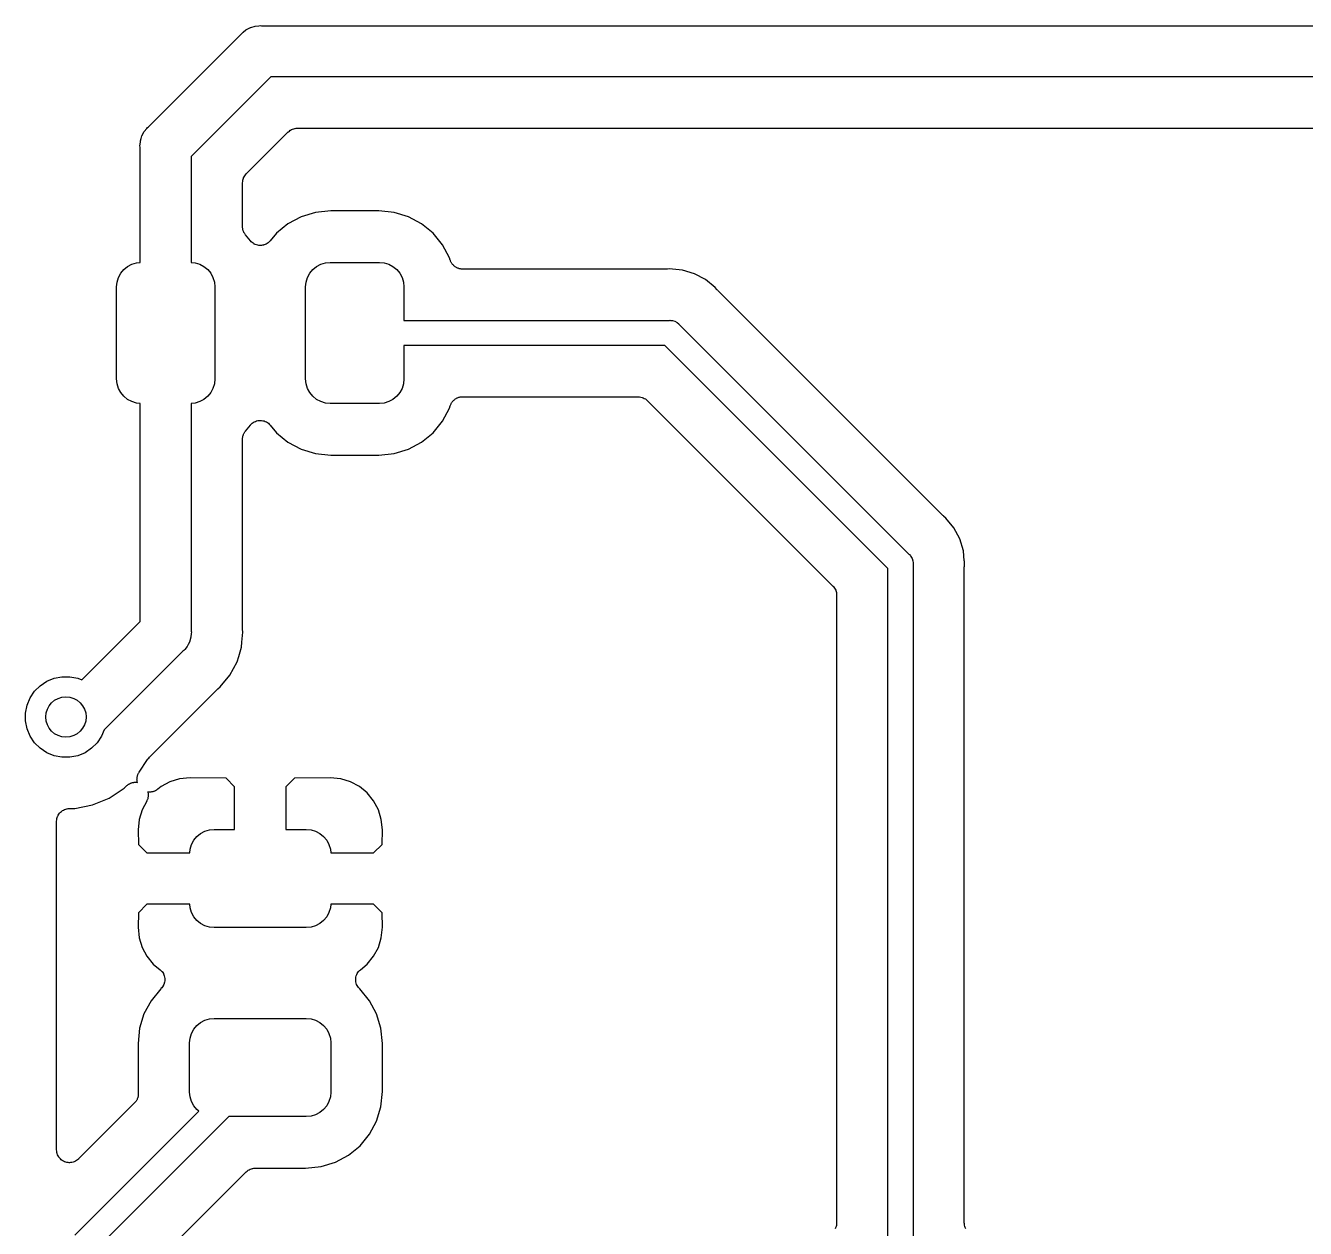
# Model space of a CAD drawing. Extents: x 0.71 to 5.18, y -2.29 to -0.62.
# Drawn here: x 0.7084 to 1.2081, y -1.0998 to -0.63 of the extents above; entities that cross this region are included whole.
import ezdxf

# ---------------------------------------------------------------- set-up
doc = ezdxf.new("R2010")
doc.units = 0
doc.header["$MEASUREMENT"] = 0
doc.layers.add('BLACK', color=7, linetype='CONTINUOUS')

msp = doc.modelspace()

# ---------------------------------------------------------------- linework, layer by layer
at = {"layer": 'BLACK', "linetype": 'CONTINUOUS'}
for p, q in [((0.756366, -0.669492), (0.792582, -0.633276)), ((0.792582, -0.633276), (0.792895, -0.632895)), ((0.792895, -0.632895), (0.793276, -0.632582)), ((0.793276, -0.632582), (0.794417, -0.631645)), ((0.793276, -0.632582), (0.793276, -0.632582)), ((0.794417, -0.631645), (0.796155, -0.630717)), ((0.796155, -0.630717), (0.79639, -0.630645)), ((0.79639, -0.630645), (0.79804, -0.630145)), ((0.79804, -0.630145), (0.799509, -0.63)), ((0.799509, -0.63), (0.8, -0.629952)), ((0.799509, -0.63), (0.799509, -0.63)), ((0.8, -0.629952), (0.80049, -0.63)), ((0.80049, -0.63), (1.48951, -0.63)), ((0.804142, -0.65), (0.773091, -0.681052)), ((1.48586, -0.65), (0.804142, -0.65)), ((0.755985, -0.669804), (0.756366, -0.669492)), ((0.753235, -0.674949), (0.753495, -0.674091)), ((0.753495, -0.674091), (0.753807, -0.673064)), ((0.753807, -0.673064), (0.754736, -0.671327)), ((0.754736, -0.671327), (0.755672, -0.670186)), ((0.755672, -0.670186), (0.755673, -0.670185)), ((0.755673, -0.670185), (0.755985, -0.669804)), ((0.794555, -0.687871), (0.810962, -0.671464)), ((0.810962, -0.671464), (0.810974, -0.671453)), ((0.810974, -0.671453), (0.810974, -0.671452)), ((0.810974, -0.671452), (0.810975, -0.671452)), ((0.810975, -0.671452), (0.811012, -0.671415)), ((0.811012, -0.671415), (0.811374, -0.671126)), ((0.811374, -0.671126), (0.811731, -0.670835)), ((0.811731, -0.670835), (0.811754, -0.670823)), ((0.811754, -0.670823), (0.811774, -0.670807)), ((0.811774, -0.670807), (0.812186, -0.670593)), ((0.812186, -0.670593), (0.812592, -0.670377)), ((0.812592, -0.670377), (0.812617, -0.67037)), ((0.812617, -0.67037), (0.812641, -0.670358)), ((0.812641, -0.670358), (0.813085, -0.670228)), ((0.813085, -0.670228), (0.813526, -0.670095)), ((0.813526, -0.670095), (0.813552, -0.670093)), ((0.813552, -0.670093), (0.813578, -0.670085)), ((0.813578, -0.670085), (0.814039, -0.670045)), ((0.814039, -0.670045), (0.814497, -0.67)), ((0.814497, -0.67), (1.4755, -0.67)), ((0.753042, -0.676909), (0.753187, -0.675438)), ((0.753091, -0.6774), (0.753042, -0.676909)), ((0.753091, -0.722481), (0.753091, -0.6774)), ((0.753187, -0.675438), (0.753235, -0.674949)), ((0.773091, -0.681052), (0.773091, -0.722481)), ((0.79334, -0.689926), (0.793475, -0.689485)), ((0.793475, -0.689485), (0.793487, -0.689462)), ((0.793487, -0.689462), (0.793495, -0.689437)), ((0.793495, -0.689437), (0.793718, -0.689031)), ((0.793718, -0.689031), (0.793936, -0.688625)), ((0.793936, -0.688625), (0.793952, -0.688605)), ((0.793952, -0.688605), (0.793965, -0.688582)), ((0.793965, -0.688582), (0.794262, -0.688228)), ((0.794262, -0.688228), (0.794555, -0.687871)), ((0.793091, -0.691337), (0.793143, -0.690877)), ((0.793091, -0.691389), (0.793091, -0.691337)), ((0.793091, -0.69139), (0.793091, -0.691389)), ((0.793091, -0.691389), (0.793091, -0.691389)), ((0.793091, -0.691407), (0.793091, -0.69139)), ((0.793091, -0.70853), (0.793091, -0.691407)), ((0.793143, -0.690877), (0.793189, -0.690419)), ((0.793189, -0.690419), (0.793197, -0.690393)), ((0.793197, -0.690393), (0.7932, -0.690367)), ((0.7932, -0.690367), (0.79334, -0.689926)), ((0.81595, -0.704604), (0.810816, -0.707348)), ((0.82152, -0.702915), (0.81595, -0.704604)), ((0.827558, -0.70232), (0.82152, -0.702915)), ((0.84626, -0.70232), (0.827558, -0.70232)), ((0.852299, -0.702915), (0.84626, -0.70232)), ((0.857869, -0.704604), (0.852299, -0.702915)), ((0.863003, -0.707348), (0.857869, -0.704604)), ((0.793112, -0.708746), (0.793091, -0.70853)), ((0.793109, -0.708964), (0.793112, -0.708746)), ((0.793159, -0.709231), (0.793109, -0.708964)), ((0.793186, -0.709501), (0.793159, -0.709231)), ((0.793249, -0.709709), (0.793186, -0.709501)), ((0.810816, -0.707348), (0.806317, -0.711041)), ((0.867502, -0.711041), (0.863003, -0.707348)), ((0.793288, -0.709923), (0.793249, -0.709709)), ((0.793389, -0.710175), (0.793288, -0.709923)), ((0.793468, -0.710435), (0.793389, -0.710175)), ((0.79357, -0.710627), (0.793468, -0.710435)), ((0.79365, -0.710829), (0.79357, -0.710627)), ((0.793798, -0.711057), (0.79365, -0.710829)), ((0.793926, -0.711297), (0.793798, -0.711057)), ((0.794063, -0.711465), (0.793926, -0.711297)), ((0.794182, -0.711648), (0.794063, -0.711465)), ((0.794226, -0.711702), (0.794182, -0.711648)), ((0.796135, -0.714029), (0.794226, -0.711702)), ((0.796471, -0.714365), (0.796135, -0.714029)), ((0.796801, -0.714699), (0.796471, -0.714365)), ((0.80348, -0.714413), (0.803145, -0.714744)), ((0.80382, -0.714082), (0.80348, -0.714413)), ((0.803839, -0.714059), (0.80382, -0.714082)), ((0.80384, -0.714059), (0.803839, -0.714059)), ((0.803841, -0.714058), (0.80384, -0.714059)), ((0.803865, -0.714029), (0.803841, -0.714058)), ((0.806317, -0.711041), (0.803865, -0.714029)), ((0.871195, -0.715541), (0.867502, -0.711041)), ((0.796814, -0.714708), (0.796801, -0.714699)), ((0.796825, -0.714719), (0.796814, -0.714708)), ((0.797219, -0.714983), (0.796825, -0.714719)), ((0.797608, -0.715247), (0.797219, -0.714983)), ((0.797622, -0.715253), (0.797608, -0.715247)), ((0.797635, -0.715262), (0.797622, -0.715253)), ((0.798075, -0.715445), (0.797635, -0.715262)), ((0.798507, -0.715628), (0.798075, -0.715445)), ((0.798522, -0.715632), (0.798507, -0.715628)), ((0.798536, -0.715637), (0.798522, -0.715632)), ((0.799002, -0.715732), (0.798536, -0.715637)), ((0.799462, -0.715828), (0.799002, -0.715732)), ((0.799477, -0.715828), (0.799462, -0.715828)), ((0.799493, -0.715831), (0.799477, -0.715828)), ((0.799969, -0.715833), (0.799493, -0.715831)), ((0.800438, -0.715837), (0.799969, -0.715833)), ((0.800453, -0.715834), (0.800438, -0.715837)), ((0.800468, -0.715835), (0.800453, -0.715834)), ((0.800937, -0.715744), (0.800468, -0.715835)), ((0.801397, -0.715657), (0.800937, -0.715744)), ((0.801411, -0.715652), (0.801397, -0.715657)), ((0.801426, -0.715649), (0.801411, -0.715652)), ((0.80187, -0.715468), (0.801426, -0.715649)), ((0.802303, -0.715295), (0.80187, -0.715468)), ((0.802316, -0.715286), (0.802303, -0.715295)), ((0.80233, -0.71528), (0.802316, -0.715286)), ((0.802729, -0.715018), (0.80233, -0.71528)), ((0.803121, -0.714763), (0.802729, -0.715018)), ((0.803132, -0.714752), (0.803121, -0.714763)), ((0.803145, -0.714744), (0.803132, -0.714752)), ((0.873939, -0.720674), (0.871195, -0.715541)), ((0.746708, -0.725252), (0.748163, -0.724058)), ((0.748163, -0.724058), (0.749822, -0.723171)), ((0.749822, -0.723171), (0.751622, -0.722625)), ((0.751622, -0.722625), (0.753091, -0.722481)), ((0.773091, -0.722481), (0.774559, -0.722625)), ((0.774559, -0.722625), (0.776359, -0.723171)), ((0.776359, -0.723171), (0.778019, -0.724058)), ((0.778019, -0.724058), (0.779473, -0.725252)), ((0.820527, -0.725252), (0.821981, -0.724058)), ((0.821981, -0.724058), (0.823641, -0.723171)), ((0.823641, -0.723171), (0.825441, -0.722625)), ((0.825441, -0.722625), (0.827313, -0.722441)), ((0.827313, -0.722441), (0.846506, -0.722441)), ((0.846506, -0.722441), (0.848378, -0.722625)), ((0.848378, -0.722625), (0.850178, -0.723171)), ((0.850178, -0.723171), (0.851837, -0.724058)), ((0.851837, -0.724058), (0.853292, -0.725252)), ((0.874199, -0.72153), (0.873939, -0.720674)), ((0.874284, -0.721737), (0.874199, -0.72153)), ((0.874347, -0.721952), (0.874284, -0.721737)), ((0.87447, -0.722187), (0.874347, -0.721952)), ((0.874572, -0.722432), (0.87447, -0.722187)), ((0.874696, -0.722618), (0.874572, -0.722432)), ((0.874799, -0.722817), (0.874696, -0.722618)), ((0.874966, -0.723023), (0.874799, -0.722817)), ((0.875113, -0.723244), (0.874966, -0.723023)), ((0.875271, -0.723403), (0.875113, -0.723244)), ((0.875411, -0.723577), (0.875271, -0.723403)), ((0.875614, -0.723748), (0.875411, -0.723577)), ((0.875801, -0.723936), (0.875614, -0.723748)), ((0.875987, -0.72406), (0.875801, -0.723936)), ((0.876158, -0.724204), (0.875987, -0.72406)), ((0.876391, -0.724332), (0.876158, -0.724204)), ((0.876611, -0.72448), (0.876391, -0.724332)), ((0.876817, -0.724567), (0.876611, -0.72448)), ((0.877013, -0.724674), (0.876817, -0.724567)), ((0.744082, -0.730165), (0.744628, -0.728365)), ((0.744628, -0.728365), (0.745515, -0.726706)), ((0.745515, -0.726706), (0.746708, -0.725252)), ((0.779473, -0.725252), (0.780666, -0.726706)), ((0.780666, -0.726706), (0.781553, -0.728365)), ((0.781553, -0.728365), (0.782099, -0.730165)), ((0.817901, -0.730165), (0.818447, -0.728365)), ((0.818447, -0.728365), (0.819334, -0.726706)), ((0.819334, -0.726706), (0.820527, -0.725252)), ((0.853292, -0.725252), (0.854485, -0.726706)), ((0.854485, -0.726706), (0.855372, -0.728365)), ((0.855372, -0.728365), (0.855918, -0.730165)), ((0.877266, -0.724755), (0.877013, -0.724674)), ((0.877511, -0.724857), (0.877266, -0.724755)), ((0.87773, -0.724902), (0.877511, -0.724857)), ((0.877944, -0.724969), (0.87773, -0.724902)), ((0.878207, -0.724999), (0.877944, -0.724969)), ((0.878467, -0.725052), (0.878207, -0.724999)), ((0.878691, -0.725053), (0.878467, -0.725052)), ((0.878913, -0.725078), (0.878691, -0.725053)), ((0.878983, -0.725079), (0.878913, -0.725078)), ((0.958531, -0.725079), (0.878983, -0.725079)), ((0.95874, -0.725058), (0.958531, -0.725079)), ((0.958951, -0.725061), (0.95874, -0.725058)), ((0.959021, -0.725055), (0.958951, -0.725061)), ((0.96, -0.724958), (0.959021, -0.725055)), ((0.960979, -0.725055), (0.96, -0.724958)), ((0.96098, -0.725055), (0.960979, -0.725055)), ((0.964885, -0.725439), (0.96098, -0.725055)), ((0.969583, -0.726864), (0.964885, -0.725439)), ((0.973913, -0.729179), (0.969583, -0.726864)), ((0.977707, -0.732293), (0.973913, -0.729179)), ((0.743898, -0.732037), (0.744082, -0.730165)), ((0.743898, -0.767963), (0.743898, -0.732037)), ((0.782099, -0.730165), (0.782283, -0.732037)), ((0.782283, -0.732037), (0.782283, -0.767963)), ((0.817717, -0.732037), (0.817901, -0.730165)), ((0.817717, -0.767963), (0.817717, -0.732037)), ((0.855918, -0.730165), (0.856102, -0.732037)), ((0.856102, -0.732037), (0.856102, -0.745079)), ((0.978332, -0.733054), (0.977707, -0.732293)), ((0.978481, -0.733203), (0.978332, -0.733054)), ((0.978612, -0.733368), (0.978481, -0.733203)), ((0.978661, -0.733418), (0.978612, -0.733368)), ((1.06658, -0.821339), (0.978661, -0.733418)), ((0.856102, -0.745079), (0.959759, -0.745079)), ((0.959759, -0.745079), (0.96, -0.745055)), ((0.96, -0.745055), (0.960241, -0.745079)), ((0.960241, -0.745079), (0.960241, -0.745079)), ((0.960241, -0.745079), (0.960965, -0.74515)), ((0.960965, -0.74515), (0.961892, -0.745431)), ((0.961892, -0.745431), (0.962747, -0.745888)), ((0.962747, -0.745888), (0.963497, -0.746503)), ((0.963497, -0.746503), (0.963651, -0.746691)), ((0.963651, -0.746691), (1.05331, -0.83635)), ((0.957962, -0.754921), (0.856102, -0.754921)), ((0.856102, -0.754921), (0.856102, -0.767963)), ((1.04508, -0.842038), (0.957962, -0.754921)), ((0.744082, -0.769835), (0.743898, -0.767963)), ((0.782283, -0.767963), (0.782099, -0.769835)), ((0.817901, -0.769835), (0.817717, -0.767963)), ((0.856102, -0.767963), (0.855918, -0.769835)), ((0.744628, -0.771635), (0.744082, -0.769835)), ((0.745515, -0.773294), (0.744628, -0.771635)), ((0.746708, -0.774748), (0.745515, -0.773294)), ((0.780666, -0.773294), (0.779473, -0.774748)), ((0.781553, -0.771635), (0.780666, -0.773294)), ((0.782099, -0.769835), (0.781553, -0.771635)), ((0.818447, -0.771635), (0.817901, -0.769835)), ((0.819334, -0.773294), (0.818447, -0.771635)), ((0.820527, -0.774748), (0.819334, -0.773294)), ((0.854485, -0.773294), (0.853292, -0.774748)), ((0.855372, -0.771635), (0.854485, -0.773294)), ((0.855918, -0.769835), (0.855372, -0.771635)), ((0.748163, -0.775942), (0.746708, -0.774748)), ((0.749822, -0.776829), (0.748163, -0.775942)), ((0.751622, -0.777375), (0.749822, -0.776829)), ((0.753091, -0.777519), (0.751622, -0.777375)), ((0.753091, -0.862767), (0.753091, -0.777519)), ((0.774559, -0.777375), (0.773091, -0.777519)), ((0.773091, -0.777519), (0.773091, -0.866419)), ((0.776359, -0.776829), (0.774559, -0.777375)), ((0.778019, -0.775942), (0.776359, -0.776829)), ((0.779473, -0.774748), (0.778019, -0.775942)), ((0.821981, -0.775942), (0.820527, -0.774748)), ((0.823641, -0.776829), (0.821981, -0.775942)), ((0.825441, -0.777375), (0.823641, -0.776829)), ((0.827313, -0.777559), (0.825441, -0.777375)), ((0.846506, -0.777559), (0.827313, -0.777559)), ((0.848378, -0.777375), (0.846506, -0.777559)), ((0.850178, -0.776829), (0.848378, -0.777375)), ((0.851837, -0.775942), (0.850178, -0.776829)), ((0.853292, -0.774748), (0.851837, -0.775942)), ((0.871195, -0.784459), (0.873939, -0.779326)), ((0.873939, -0.779326), (0.874199, -0.77847)), ((0.874199, -0.77847), (0.874219, -0.778403)), ((0.874219, -0.778403), (0.874308, -0.778197)), ((0.874308, -0.778197), (0.874374, -0.777984)), ((0.874374, -0.777984), (0.8745, -0.77775)), ((0.8745, -0.77775), (0.874605, -0.777507)), ((0.874605, -0.777507), (0.874732, -0.777322)), ((0.874732, -0.777322), (0.874838, -0.777125)), ((0.874838, -0.777125), (0.875007, -0.776921)), ((0.875007, -0.776921), (0.875157, -0.776702)), ((0.875157, -0.776702), (0.875317, -0.776546)), ((0.875317, -0.776546), (0.87546, -0.776373)), ((0.87546, -0.776373), (0.875666, -0.776206)), ((0.875666, -0.776206), (0.875855, -0.77602)), ((0.875855, -0.77602), (0.876043, -0.775898)), ((0.876043, -0.775898), (0.876216, -0.775757)), ((0.876216, -0.775757), (0.876451, -0.775632)), ((0.876451, -0.775632), (0.876673, -0.775487)), ((0.876673, -0.775487), (0.87688, -0.775404)), ((0.87688, -0.775404), (0.877078, -0.775299)), ((0.877078, -0.775299), (0.877332, -0.775222)), ((0.877332, -0.775222), (0.877578, -0.775123)), ((0.877578, -0.775123), (0.877798, -0.775081)), ((0.877798, -0.775081), (0.878012, -0.775016)), ((0.878012, -0.775016), (0.878276, -0.774991)), ((0.878276, -0.774991), (0.878537, -0.774941)), ((0.878537, -0.774941), (0.87876, -0.774943)), ((0.87876, -0.774943), (0.878983, -0.774921)), ((0.878983, -0.774921), (0.947606, -0.774921)), ((0.947606, -0.774921), (0.947623, -0.774921)), ((0.947623, -0.774921), (0.947624, -0.774921)), ((0.947624, -0.774921), (0.947625, -0.774921)), ((0.947625, -0.774921), (0.947676, -0.774922)), ((0.947676, -0.774922), (0.948136, -0.774973)), ((0.948136, -0.774973), (0.948595, -0.77502)), ((0.948595, -0.77502), (0.94862, -0.775028)), ((0.94862, -0.775028), (0.948646, -0.775031)), ((0.948646, -0.775031), (0.949087, -0.775171)), ((0.949087, -0.775171), (0.949528, -0.775305)), ((0.949528, -0.775305), (0.949551, -0.775318)), ((0.949551, -0.775318), (0.949576, -0.775326)), ((0.949576, -0.775326), (0.949982, -0.775549)), ((0.949982, -0.775549), (0.950388, -0.775766)), ((0.950388, -0.775766), (0.950408, -0.775783)), ((0.950408, -0.775783), (0.950431, -0.775796)), ((0.950431, -0.775796), (0.950784, -0.776092)), ((0.950784, -0.776092), (0.951142, -0.776386)), ((0.951142, -0.776386), (1.02361, -0.848858)), ((0.797697, -0.784705), (0.798138, -0.784529)), ((0.798138, -0.784529), (0.798574, -0.784351)), ((0.798574, -0.784351), (0.798589, -0.784348)), ((0.798589, -0.784348), (0.798603, -0.784343)), ((0.798603, -0.784343), (0.799067, -0.784256)), ((0.799067, -0.784256), (0.799532, -0.784165)), ((0.799532, -0.784165), (0.799547, -0.784166)), ((0.799547, -0.784166), (0.799562, -0.784163)), ((0.799562, -0.784163), (0.80004, -0.784167)), ((0.80004, -0.784167), (0.800507, -0.784169)), ((0.800507, -0.784169), (0.800522, -0.784172)), ((0.800522, -0.784172), (0.800538, -0.784172)), ((0.800538, -0.784172), (0.801004, -0.78427)), ((0.801004, -0.78427), (0.801464, -0.784363)), ((0.801464, -0.784363), (0.801478, -0.784369)), ((0.801478, -0.784369), (0.801493, -0.784372)), ((0.801493, -0.784372), (0.80193, -0.784557)), ((0.80193, -0.784557), (0.802365, -0.784738)), ((0.867502, -0.788959), (0.871195, -0.784459)), ((0.793413, -0.78976), (0.793495, -0.7895)), ((0.793495, -0.7895), (0.7936, -0.78931)), ((0.7936, -0.78931), (0.793683, -0.789109)), ((0.793683, -0.789109), (0.793834, -0.788884)), ((0.793834, -0.788884), (0.793965, -0.788645)), ((0.793965, -0.788645), (0.794105, -0.788479)), ((0.794105, -0.788479), (0.794226, -0.788298)), ((0.794226, -0.788298), (0.796135, -0.785971)), ((0.796135, -0.785971), (0.79616, -0.785942)), ((0.79616, -0.785942), (0.79616, -0.785941)), ((0.79616, -0.785941), (0.796161, -0.785941)), ((0.796161, -0.785941), (0.79618, -0.785918)), ((0.79618, -0.785918), (0.796521, -0.785585)), ((0.796521, -0.785585), (0.796855, -0.785256)), ((0.796855, -0.785256), (0.796868, -0.785248)), ((0.796868, -0.785248), (0.796879, -0.785237)), ((0.796879, -0.785237), (0.79728, -0.784977)), ((0.79728, -0.784977), (0.79767, -0.78472)), ((0.79767, -0.78472), (0.797684, -0.784714)), ((0.797684, -0.784714), (0.797697, -0.784705)), ((0.802365, -0.784738), (0.802377, -0.784746)), ((0.802377, -0.784746), (0.802392, -0.784753)), ((0.802392, -0.784753), (0.802786, -0.78502)), ((0.802786, -0.78502), (0.803175, -0.785281)), ((0.803175, -0.785281), (0.803186, -0.785292)), ((0.803186, -0.785292), (0.803199, -0.785301)), ((0.803199, -0.785301), (0.803534, -0.78564)), ((0.803534, -0.78564), (0.803865, -0.785971)), ((0.803865, -0.785971), (0.806317, -0.788959)), ((0.806317, -0.788959), (0.810816, -0.792652)), ((0.863003, -0.792652), (0.867502, -0.788959)), ((0.793091, -0.7914), (0.793115, -0.791184)), ((0.793091, -0.79147), (0.793091, -0.7914)), ((0.793091, -0.865191), (0.793091, -0.79147)), ((0.793115, -0.791184), (0.793116, -0.790967)), ((0.793116, -0.790967), (0.79317, -0.790701)), ((0.79317, -0.790701), (0.7932, -0.790431)), ((0.7932, -0.790431), (0.793266, -0.790223)), ((0.793266, -0.790223), (0.793308, -0.79001)), ((0.793308, -0.79001), (0.793413, -0.78976)), ((0.810816, -0.792652), (0.81595, -0.795396)), ((0.857869, -0.795396), (0.863003, -0.792652)), ((0.81595, -0.795396), (0.82152, -0.797085)), ((0.82152, -0.797085), (0.827558, -0.79768)), ((0.827558, -0.79768), (0.84626, -0.79768)), ((0.84626, -0.79768), (0.852299, -0.797085)), ((0.852299, -0.797085), (0.857869, -0.795396)), ((1.06675, -0.821473), (1.06658, -0.821339)), ((1.06689, -0.821624), (1.06675, -0.821473)), ((1.06695, -0.821668), (1.06689, -0.821624)), ((1.06771, -0.822293), (1.06695, -0.821668)), ((1.07082, -0.826087), (1.06771, -0.822293)), ((1.07314, -0.830417), (1.07082, -0.826087)), ((1.07456, -0.835115), (1.07314, -0.830417)), ((1.05331, -0.83635), (1.0535, -0.836503)), ((1.0535, -0.836503), (1.05365, -0.836691)), ((1.05365, -0.836691), (1.05365, -0.836691)), ((1.05365, -0.836691), (1.05391, -0.83701)), ((1.05391, -0.83701), (1.05411, -0.837253)), ((1.05411, -0.837253), (1.05457, -0.838108)), ((1.05457, -0.838108), (1.05485, -0.839035)), ((1.05485, -0.839035), (1.05492, -0.839759)), ((1.07494, -0.839015), (1.07456, -0.835115)), ((1.07495, -0.839021), (1.07494, -0.839015)), ((1.07504, -0.84), (1.07495, -0.839021)), ((1.04508, -1.11409), (1.04508, -0.842038)), ((1.05492, -0.839759), (1.05492, -0.839759)), ((1.05492, -0.839759), (1.05495, -0.84)), ((1.05495, -0.84), (1.05492, -0.840241)), ((1.05492, -0.840241), (1.05492, -1.11409)), ((1.07492, -0.8414), (1.07495, -0.84119)), ((1.07492, -0.841469), (1.07492, -0.8414)), ((1.07492, -1.09755), (1.07492, -0.841469)), ((1.07495, -0.840979), (1.07504, -0.84)), ((1.07495, -0.84119), (1.07495, -0.840979)), ((1.02361, -0.848858), (1.02363, -0.84887)), ((1.02363, -0.84887), (1.02363, -0.848871)), ((1.02363, -0.848871), (1.02363, -0.848871)), ((1.02363, -0.848871), (1.02366, -0.848908)), ((1.02366, -0.848908), (1.02395, -0.849269)), ((1.02395, -0.849269), (1.02424, -0.849627)), ((1.02424, -0.849627), (1.02426, -0.84965)), ((1.02426, -0.84965), (1.02427, -0.849671)), ((1.02427, -0.849671), (1.02448, -0.850081)), ((1.02448, -0.850081), (1.0247, -0.850488)), ((1.0247, -0.850488), (1.02471, -0.850513)), ((1.02471, -0.850513), (1.02472, -0.850537)), ((1.02472, -0.850537), (1.02485, -0.850981)), ((1.02485, -0.850981), (1.02498, -0.851423)), ((1.02498, -0.851423), (1.02499, -0.851449)), ((1.02499, -0.851449), (1.02499, -0.851474)), ((1.02499, -0.851474), (1.02503, -0.851933)), ((1.02503, -0.851933), (1.02508, -0.852394)), ((1.02508, -0.852394), (1.02508, -1.09755)), ((0.730331, -0.885526), (0.753091, -0.862767)), ((0.772946, -0.86887), (0.772374, -0.870755)), ((0.773091, -0.8674), (0.772946, -0.86887)), ((0.773091, -0.866419), (0.773139, -0.866909)), ((0.773139, -0.866909), (0.773091, -0.8674)), ((0.773091, -0.8674), (0.773091, -0.8674)), ((0.792855, -0.87077), (0.793115, -0.868139)), ((0.793111, -0.8654), (0.793091, -0.865191)), ((0.793108, -0.865611), (0.793111, -0.8654)), ((0.793115, -0.865681), (0.793108, -0.865611)), ((0.793236, -0.866909), (0.793115, -0.865681)), ((0.793115, -0.868138), (0.793236, -0.866909)), ((0.793115, -0.868139), (0.793115, -0.868138)), ((0.769815, -0.874328), (0.739064, -0.905078)), ((0.770196, -0.874015), (0.769815, -0.874328)), ((0.770509, -0.873633), (0.770196, -0.874015)), ((0.771445, -0.872492), (0.770509, -0.873633)), ((0.771846, -0.871744), (0.771445, -0.872492)), ((0.772374, -0.870755), (0.771846, -0.871744)), ((0.791585, -0.876322), (0.792656, -0.872791)), ((0.792656, -0.872791), (0.792855, -0.87077)), ((0.792855, -0.87077), (0.792855, -0.87077)), ((0.788155, -0.883657), (0.790941, -0.878445)), ((0.790941, -0.878445), (0.791585, -0.876322)), ((0.719529, -0.884857), (0.722571, -0.884252)), ((0.722571, -0.884252), (0.725673, -0.884252)), ((0.725673, -0.884252), (0.728716, -0.884857)), ((0.784406, -0.888225), (0.788155, -0.883657)), ((0.71189, -0.889961), (0.714083, -0.887768)), ((0.714083, -0.887768), (0.716663, -0.886044)), ((0.716663, -0.886044), (0.719529, -0.884857)), ((0.728716, -0.884857), (0.730331, -0.885526)), ((0.756723, -0.915704), (0.783088, -0.889338)), ((0.783088, -0.889338), (0.783138, -0.889289)), ((0.783138, -0.889289), (0.783303, -0.889158)), ((0.783303, -0.889158), (0.783452, -0.889009)), ((0.783452, -0.889009), (0.784406, -0.888225)), ((0.708979, -0.895406), (0.710166, -0.892541)), ((0.710166, -0.892541), (0.71189, -0.889961)), ((0.708374, -0.898449), (0.708979, -0.895406)), ((0.708374, -0.901551), (0.708374, -0.898449)), ((0.708979, -0.904594), (0.708374, -0.901551)), ((0.710166, -0.907459), (0.708979, -0.904594)), ((0.71189, -0.910039), (0.710166, -0.907459)), ((0.738078, -0.907459), (0.736354, -0.910039)), ((0.739064, -0.905078), (0.738078, -0.907459)), ((0.714083, -0.912232), (0.71189, -0.910039)), ((0.716663, -0.913956), (0.714083, -0.912232)), ((0.719529, -0.915143), (0.716663, -0.913956)), ((0.731582, -0.913956), (0.728716, -0.915143)), ((0.734161, -0.912232), (0.731582, -0.913956)), ((0.736354, -0.910039), (0.734161, -0.912232)), ((0.722571, -0.915748), (0.719529, -0.915143)), ((0.725673, -0.915748), (0.722571, -0.915748)), ((0.728716, -0.915143), (0.725673, -0.915748)), ((0.75271, -0.921559), (0.756039, -0.916577)), ((0.756039, -0.916577), (0.756103, -0.916458)), ((0.756103, -0.916458), (0.756123, -0.916434)), ((0.756123, -0.916434), (0.756138, -0.916406)), ((0.756138, -0.916406), (0.756432, -0.916057)), ((0.756432, -0.916057), (0.756723, -0.915704)), ((0.751868, -0.924324), (0.751892, -0.924077)), ((0.751891, -0.924564), (0.751868, -0.924324)), ((0.751892, -0.924077), (0.751893, -0.92383)), ((0.751893, -0.92383), (0.751941, -0.923593)), ((0.751941, -0.923593), (0.751965, -0.923353)), ((0.751965, -0.923353), (0.752038, -0.923116)), ((0.752038, -0.923116), (0.752087, -0.922873)), ((0.752087, -0.922873), (0.75218, -0.922651)), ((0.75218, -0.922651), (0.75225, -0.92242)), ((0.75225, -0.92242), (0.752367, -0.922201)), ((0.752367, -0.922201), (0.752462, -0.921973)), ((0.752462, -0.921973), (0.752596, -0.921772)), ((0.752596, -0.921772), (0.75271, -0.921559)), ((0.76852, -0.924187), (0.76475, -0.925331)), ((0.772668, -0.923779), (0.76852, -0.924187)), ((0.786664, -0.923882), (0.772668, -0.923779)), ((0.79, -0.927219), (0.786664, -0.923882)), ((0.813336, -0.923882), (0.81, -0.927219)), ((0.827332, -0.923779), (0.813336, -0.923882)), ((0.83148, -0.924187), (0.827332, -0.923779)), ((0.83525, -0.925331), (0.83148, -0.924187)), ((0.741055, -0.93168), (0.74691, -0.927767)), ((0.74691, -0.927767), (0.747727, -0.926951)), ((0.747727, -0.926951), (0.747777, -0.926901)), ((0.747777, -0.926901), (0.747965, -0.926751)), ((0.747965, -0.926751), (0.748138, -0.926582)), ((0.748138, -0.926582), (0.748346, -0.926447)), ((0.748346, -0.926447), (0.748539, -0.926293)), ((0.748539, -0.926293), (0.748754, -0.926182)), ((0.748754, -0.926182), (0.748956, -0.92605)), ((0.748956, -0.92605), (0.749185, -0.925958)), ((0.749185, -0.925958), (0.749406, -0.925844)), ((0.749406, -0.925844), (0.749637, -0.925776)), ((0.749637, -0.925776), (0.749861, -0.925686)), ((0.749861, -0.925686), (0.750105, -0.92564)), ((0.750105, -0.92564), (0.750343, -0.925571)), ((0.750343, -0.925571), (0.750583, -0.92555)), ((0.750583, -0.92555), (0.75082, -0.925506)), ((0.75082, -0.925506), (0.751068, -0.925508)), ((0.751068, -0.925508), (0.751315, -0.925486)), ((0.751315, -0.925486), (0.751555, -0.925512)), ((0.751555, -0.925512), (0.751796, -0.925515)), ((0.751796, -0.925515), (0.752037, -0.925565)), ((0.75189, -0.924806), (0.751891, -0.924564)), ((0.751937, -0.925049), (0.75189, -0.924806)), ((0.75196, -0.925296), (0.751937, -0.925049)), ((0.752029, -0.925527), (0.75196, -0.925296)), ((0.752037, -0.925565), (0.752029, -0.925527)), ((0.756325, -0.929308), (0.756093, -0.929259)), ((0.756093, -0.929259), (0.7561, -0.929295)), ((0.7561, -0.929295), (0.756171, -0.929532)), ((0.756171, -0.929532), (0.756193, -0.929772)), ((0.756573, -0.92931), (0.756325, -0.929308)), ((0.75682, -0.929337), (0.756573, -0.92931)), ((0.75706, -0.929316), (0.75682, -0.929337)), ((0.757301, -0.929318), (0.75706, -0.929316)), ((0.757545, -0.929273), (0.757301, -0.929318)), ((0.757792, -0.929251), (0.757545, -0.929273)), ((0.758023, -0.929184), (0.757792, -0.929251)), ((0.75826, -0.929139), (0.758023, -0.929184)), ((0.758491, -0.929047), (0.75826, -0.929139)), ((0.758729, -0.928978), (0.758491, -0.929047)), ((0.758942, -0.928867), (0.758729, -0.928978)), ((0.759167, -0.928777), (0.758942, -0.928867)), ((0.759375, -0.928642), (0.759167, -0.928777)), ((0.759594, -0.928528), (0.759375, -0.928642)), ((0.759783, -0.928378), (0.759594, -0.928528)), ((0.759985, -0.928246), (0.759783, -0.928378)), ((0.76004, -0.928202), (0.759985, -0.928246)), ((0.761276, -0.927188), (0.76004, -0.928202)), ((0.76475, -0.925331), (0.761276, -0.927188)), ((0.79, -0.943898), (0.79, -0.927219)), ((0.81, -0.927219), (0.81, -0.943898)), ((0.838724, -0.927188), (0.83525, -0.925331)), ((0.84177, -0.929687), (0.838724, -0.927188)), ((0.727643, -0.935748), (0.734549, -0.934374)), ((0.734549, -0.934374), (0.741055, -0.93168)), ((0.755672, -0.932843), (0.753874, -0.936207)), ((0.755764, -0.93262), (0.755672, -0.932843)), ((0.755878, -0.932408), (0.755764, -0.93262)), ((0.755951, -0.932171), (0.755878, -0.932408)), ((0.756046, -0.931942), (0.755951, -0.932171)), ((0.756093, -0.931705), (0.756046, -0.931942)), ((0.756164, -0.931474), (0.756093, -0.931705)), ((0.756189, -0.931228), (0.756164, -0.931474)), ((0.756237, -0.930985), (0.756189, -0.931228)), ((0.756193, -0.929772), (0.75624, -0.930009)), ((0.756238, -0.930744), (0.756237, -0.930985)), ((0.756262, -0.930503), (0.756238, -0.930744)), ((0.75624, -0.930009), (0.756239, -0.930257)), ((0.756239, -0.930257), (0.756262, -0.930503)), ((0.844269, -0.932732), (0.84177, -0.929687)), ((0.846126, -0.936207), (0.844269, -0.932732)), ((0.720609, -0.939708), (0.720752, -0.939259)), ((0.720752, -0.939259), (0.720891, -0.93881)), ((0.720891, -0.93881), (0.720899, -0.938795)), ((0.720899, -0.938795), (0.720904, -0.938778)), ((0.720904, -0.938778), (0.721131, -0.938367)), ((0.721131, -0.938367), (0.721355, -0.937952)), ((0.721355, -0.937952), (0.721366, -0.937939)), ((0.721366, -0.937939), (0.721374, -0.937923)), ((0.721374, -0.937923), (0.721676, -0.937563)), ((0.721676, -0.937563), (0.721977, -0.9372)), ((0.721977, -0.9372), (0.72199, -0.937189)), ((0.72199, -0.937189), (0.722002, -0.937176)), ((0.722002, -0.937176), (0.722368, -0.936881)), ((0.722368, -0.936881), (0.722733, -0.936583)), ((0.722733, -0.936583), (0.722749, -0.936575)), ((0.722749, -0.936575), (0.722762, -0.936564)), ((0.722762, -0.936564), (0.723179, -0.936346)), ((0.723179, -0.936346), (0.723595, -0.936125)), ((0.723595, -0.936125), (0.723611, -0.93612)), ((0.723611, -0.93612), (0.723627, -0.936112)), ((0.723627, -0.936112), (0.724077, -0.93598)), ((0.724077, -0.93598), (0.724529, -0.935843)), ((0.724529, -0.935843), (0.724546, -0.935842)), ((0.724546, -0.935842), (0.724563, -0.935837)), ((0.724563, -0.935837), (0.725031, -0.935794)), ((0.725031, -0.935794), (0.7255, -0.935748)), ((0.7255, -0.935748), (0.727643, -0.935748)), ((0.753874, -0.936207), (0.75273, -0.939977)), ((0.84727, -0.939977), (0.846126, -0.936207)), ((0.7205, -0.940678), (0.720553, -0.940209)), ((0.7205, -0.940712), (0.7205, -0.940678)), ((0.7205, -0.940713), (0.7205, -0.940712)), ((0.7205, -0.940714), (0.7205, -0.940713)), ((0.7205, -0.940748), (0.7205, -0.940714)), ((0.7205, -1.06909), (0.7205, -0.940748)), ((0.720553, -0.940209), (0.720602, -0.939743)), ((0.720602, -0.939743), (0.720607, -0.939726)), ((0.720607, -0.939726), (0.720609, -0.939708)), ((0.75273, -0.939977), (0.752324, -0.944106)), ((0.752324, -0.944106), (0.752409, -0.949738)), ((0.778365, -0.944628), (0.780165, -0.944082)), ((0.780165, -0.944082), (0.782037, -0.943898)), ((0.782037, -0.943898), (0.79, -0.943898)), ((0.81, -0.943898), (0.817963, -0.943898)), ((0.817963, -0.943898), (0.819835, -0.944082)), ((0.819835, -0.944082), (0.821635, -0.944628)), ((0.847676, -0.944106), (0.84727, -0.939977)), ((0.847591, -0.949738), (0.847676, -0.944106)), ((0.773171, -0.949822), (0.774058, -0.948163)), ((0.774058, -0.948163), (0.775252, -0.946708)), ((0.775252, -0.946708), (0.776706, -0.945515)), ((0.776706, -0.945515), (0.778365, -0.944628)), ((0.821635, -0.944628), (0.823294, -0.945515)), ((0.823294, -0.945515), (0.824748, -0.946708)), ((0.824748, -0.946708), (0.825942, -0.948163)), ((0.825942, -0.948163), (0.826829, -0.949822)), ((0.752409, -0.949738), (0.755762, -0.953091)), ((0.755762, -0.953091), (0.772481, -0.953091)), ((0.772481, -0.953091), (0.772625, -0.951622)), ((0.772625, -0.951622), (0.773171, -0.949822)), ((0.826829, -0.949822), (0.827375, -0.951622)), ((0.827375, -0.951622), (0.827519, -0.953091)), ((0.827519, -0.953091), (0.844238, -0.953091)), ((0.844238, -0.953091), (0.847591, -0.949738)), ((0.755762, -0.973091), (0.752409, -0.976443)), ((0.772481, -0.973091), (0.755762, -0.973091)), ((0.772625, -0.974559), (0.772481, -0.973091)), ((0.827519, -0.973091), (0.827375, -0.974559)), ((0.844238, -0.973091), (0.827519, -0.973091)), ((0.847591, -0.976443), (0.844238, -0.973091)), ((0.752409, -0.976443), (0.752324, -0.982076)), ((0.773171, -0.976359), (0.772625, -0.974559)), ((0.774058, -0.978019), (0.773171, -0.976359)), ((0.775252, -0.979473), (0.774058, -0.978019)), ((0.776706, -0.980666), (0.775252, -0.979473)), ((0.824748, -0.979473), (0.823294, -0.980666)), ((0.825942, -0.978019), (0.824748, -0.979473)), ((0.826829, -0.976359), (0.825942, -0.978019)), ((0.827375, -0.974559), (0.826829, -0.976359)), ((0.847676, -0.982076), (0.847591, -0.976443)), ((0.752324, -0.982076), (0.75273, -0.986204)), ((0.778365, -0.981553), (0.776706, -0.980666)), ((0.780165, -0.982099), (0.778365, -0.981553)), ((0.782037, -0.982283), (0.780165, -0.982099)), ((0.817963, -0.982283), (0.782037, -0.982283)), ((0.819835, -0.982099), (0.817963, -0.982283)), ((0.821635, -0.981553), (0.819835, -0.982099)), ((0.823294, -0.980666), (0.821635, -0.981553)), ((0.84727, -0.986204), (0.847676, -0.982076)), ((0.75273, -0.986204), (0.753874, -0.989974)), ((0.846126, -0.989974), (0.84727, -0.986204)), ((0.753874, -0.989974), (0.755731, -0.993449)), ((0.755731, -0.993449), (0.75823, -0.996494)), ((0.84177, -0.996494), (0.844269, -0.993449)), ((0.844269, -0.993449), (0.846126, -0.989974)), ((0.75823, -0.996494), (0.760911, -0.998694)), ((0.760911, -0.998694), (0.76094, -0.998718)), ((0.76094, -0.998718), (0.760941, -0.998719)), ((0.760941, -0.998719), (0.760942, -0.998719)), ((0.760942, -0.998719), (0.760964, -0.998738)), ((0.760964, -0.998738), (0.761299, -0.999082)), ((0.761299, -0.999082), (0.761626, -0.999414)), ((0.761626, -0.999414), (0.761634, -0.999427)), ((0.761634, -0.999427), (0.761645, -0.999438)), ((0.761645, -0.999438), (0.761905, -0.999838)), ((0.838137, -0.999774), (0.838399, -0.999383)), ((0.838399, -0.999383), (0.83841, -0.999373)), ((0.83841, -0.999373), (0.838418, -0.99936)), ((0.838418, -0.99936), (0.838757, -0.999025)), ((0.838757, -0.999025), (0.839089, -0.998694)), ((0.839089, -0.998694), (0.84177, -0.996494)), ((0.761905, -0.999838), (0.762163, -1.00023)), ((0.762327, -1.00449), (0.762144, -1.00492)), ((0.762163, -1.00023), (0.762168, -1.00024)), ((0.762168, -1.00024), (0.762177, -1.00026)), ((0.762177, -1.00026), (0.762354, -1.0007)), ((0.762511, -1.00405), (0.762327, -1.00449)), ((0.762354, -1.0007), (0.762531, -1.00113)), ((0.762514, -1.00404), (0.762511, -1.00405)), ((0.76252, -1.00402), (0.762514, -1.00404)), ((0.762613, -1.00356), (0.76252, -1.00402)), ((0.762531, -1.00113), (0.762534, -1.00115)), ((0.762534, -1.00115), (0.76254, -1.00116)), ((0.76254, -1.00116), (0.762627, -1.00163)), ((0.76271, -1.0031), (0.762613, -1.00356)), ((0.762627, -1.00163), (0.762717, -1.00209)), ((0.762713, -1.00307), (0.76271, -1.00308)), ((0.76271, -1.00308), (0.76271, -1.0031)), ((0.762715, -1.0026), (0.762713, -1.00307)), ((0.76272, -1.00212), (0.762715, -1.0026)), ((0.762717, -1.00209), (0.762717, -1.00211)), ((0.762717, -1.00211), (0.76272, -1.00212)), ((0.837281, -1.003), (0.837285, -1.00252)), ((0.837283, -1.00301), (0.837281, -1.003)), ((0.837283, -1.00303), (0.837283, -1.00301)), ((0.837374, -1.00349), (0.837283, -1.00303)), ((0.837285, -1.00252), (0.837287, -1.00205)), ((0.837287, -1.00205), (0.83729, -1.00204)), ((0.83729, -1.00202), (0.837387, -1.00156)), ((0.83729, -1.00204), (0.83729, -1.00202)), ((0.83746, -1.00396), (0.837374, -1.00349)), ((0.837387, -1.00156), (0.83748, -1.00109)), ((0.837466, -1.00397), (0.83746, -1.00396)), ((0.837469, -1.00399), (0.837466, -1.00397)), ((0.837649, -1.00443), (0.837469, -1.00399)), ((0.83748, -1.00109), (0.837486, -1.00108)), ((0.837486, -1.00108), (0.837489, -1.00107)), ((0.837489, -1.00107), (0.837673, -1.00063)), ((0.837823, -1.00486), (0.837649, -1.00443)), ((0.837673, -1.00063), (0.837856, -1.00019)), ((0.837856, -1.00019), (0.837864, -1.00018)), ((0.837864, -1.00018), (0.83787, -1.00017)), ((0.83787, -1.00017), (0.838137, -0.999774)), ((0.761147, -1.00619), (0.757348, -1.01082)), ((0.761242, -1.00609), (0.761147, -1.00619)), ((0.761582, -1.00576), (0.761242, -1.00609)), ((0.76159, -1.00574), (0.761582, -1.00576)), ((0.761601, -1.00573), (0.76159, -1.00574)), ((0.761862, -1.00534), (0.761601, -1.00573)), ((0.76213, -1.00495), (0.761862, -1.00534)), ((0.762136, -1.00494), (0.76213, -1.00495)), ((0.762144, -1.00492), (0.762136, -1.00494)), ((0.837832, -1.00487), (0.837823, -1.00486)), ((0.837837, -1.00489), (0.837832, -1.00487)), ((0.838098, -1.00528), (0.837837, -1.00489)), ((0.838355, -1.00568), (0.838098, -1.00528)), ((0.838366, -1.00569), (0.838355, -1.00568)), ((0.838374, -1.0057), (0.838366, -1.00569)), ((0.838703, -1.00604), (0.838374, -1.0057)), ((0.838873, -1.00621), (0.838703, -1.00604)), ((0.842652, -1.01082), (0.838873, -1.00621)), ((0.757348, -1.01082), (0.754604, -1.01595)), ((0.845396, -1.01595), (0.842652, -1.01082)), ((0.754604, -1.01595), (0.752915, -1.02152)), ((0.775252, -1.02053), (0.776706, -1.01933)), ((0.776706, -1.01933), (0.778365, -1.01845)), ((0.778365, -1.01845), (0.780165, -1.0179)), ((0.780165, -1.0179), (0.782037, -1.01772)), ((0.782037, -1.01772), (0.817963, -1.01772)), ((0.817963, -1.01772), (0.819835, -1.0179)), ((0.819835, -1.0179), (0.821635, -1.01845)), ((0.821635, -1.01845), (0.823294, -1.01933)), ((0.823294, -1.01933), (0.824748, -1.02053)), ((0.847085, -1.02152), (0.845396, -1.01595)), ((0.752915, -1.02152), (0.75232, -1.02756)), ((0.772625, -1.02544), (0.773171, -1.02364)), ((0.773171, -1.02364), (0.774058, -1.02198)), ((0.774058, -1.02198), (0.775252, -1.02053)), ((0.824748, -1.02053), (0.825942, -1.02198)), ((0.825942, -1.02198), (0.826829, -1.02364)), ((0.826829, -1.02364), (0.827375, -1.02544)), ((0.84768, -1.02756), (0.847085, -1.02152)), ((0.75232, -1.02756), (0.75232, -1.04626)), ((0.772441, -1.02731), (0.772625, -1.02544)), ((0.772441, -1.04651), (0.772441, -1.02731)), ((0.827375, -1.02544), (0.827559, -1.02731)), ((0.827559, -1.02731), (0.827559, -1.04651)), ((0.84768, -1.04626), (0.84768, -1.02756)), ((0.751878, -1.04936), (0.751771, -1.04961)), ((0.752005, -1.04913), (0.751878, -1.04936)), ((0.752069, -1.04892), (0.752005, -1.04913)), ((0.752155, -1.04872), (0.752069, -1.04892)), ((0.752211, -1.04845), (0.752155, -1.04872)), ((0.75229, -1.04819), (0.752211, -1.04845)), ((0.752312, -1.04798), (0.75229, -1.04819)), ((0.752358, -1.04776), (0.752312, -1.04798)), ((0.75232, -1.04626), (0.752365, -1.04672)), ((0.752362, -1.04749), (0.752358, -1.04776)), ((0.752389, -1.04722), (0.752362, -1.04749)), ((0.752365, -1.04672), (0.752371, -1.04679)), ((0.752371, -1.04679), (0.752368, -1.047)), ((0.752368, -1.047), (0.752389, -1.04722)), ((0.772625, -1.04838), (0.772441, -1.04651)), ((0.773171, -1.05018), (0.772625, -1.04838)), ((0.827375, -1.04838), (0.826829, -1.05018)), ((0.827559, -1.04651), (0.827375, -1.04838)), ((0.847085, -1.0523), (0.84768, -1.04626)), ((0.727597, -1.10235), (0.776024, -1.05393)), ((0.750924, -1.05074), (0.729036, -1.07263)), ((0.751064, -1.05057), (0.750924, -1.05074)), ((0.75122, -1.05042), (0.751064, -1.05057)), ((0.751373, -1.0502), (0.75122, -1.05042)), ((0.751544, -1.04999), (0.751373, -1.0502)), ((0.751647, -1.04979), (0.751544, -1.04999)), ((0.751771, -1.04961), (0.751647, -1.04979)), ((0.774058, -1.05184), (0.773171, -1.05018)), ((0.775252, -1.05329), (0.774058, -1.05184)), ((0.776024, -1.05393), (0.775252, -1.05329)), ((0.824748, -1.05329), (0.823294, -1.05449)), ((0.825942, -1.05184), (0.824748, -1.05329)), ((0.826829, -1.05018), (0.825942, -1.05184)), ((0.845396, -1.05787), (0.847085, -1.0523)), ((0.787767, -1.0561), (0.735827, -1.10804)), ((0.817963, -1.0561), (0.787767, -1.0561)), ((0.819835, -1.05592), (0.817963, -1.0561)), ((0.821635, -1.05537), (0.819835, -1.05592)), ((0.823294, -1.05449), (0.821635, -1.05537)), ((0.842652, -1.063), (0.845396, -1.05787)), ((0.838959, -1.0675), (0.842652, -1.063)), ((0.720547, -1.06957), (0.7205, -1.06909)), ((0.834459, -1.07119), (0.838959, -1.0675)), ((0.720592, -1.07005), (0.720547, -1.06957)), ((0.720594, -1.07006), (0.720592, -1.07005)), ((0.720595, -1.07007), (0.720594, -1.07006)), ((0.720735, -1.07053), (0.720595, -1.07007)), ((0.720871, -1.07098), (0.720735, -1.07053)), ((0.720875, -1.07099), (0.720871, -1.07098)), ((0.720877, -1.071), (0.720875, -1.07099)), ((0.721102, -1.07142), (0.720877, -1.071)), ((0.721326, -1.07185), (0.721102, -1.07142)), ((0.721331, -1.07185), (0.721326, -1.07185)), ((0.721335, -1.07186), (0.721331, -1.07185)), ((0.721637, -1.07223), (0.721335, -1.07186)), ((0.72194, -1.07261), (0.721637, -1.07223)), ((0.721947, -1.07261), (0.72194, -1.07261)), ((0.721952, -1.07262), (0.721947, -1.07261)), ((0.722323, -1.07292), (0.721952, -1.07262)), ((0.72269, -1.07323), (0.722323, -1.07292)), ((0.722697, -1.07323), (0.72269, -1.07323)), ((0.722704, -1.07324), (0.722697, -1.07323)), ((0.723128, -1.07347), (0.722704, -1.07324)), ((0.723546, -1.0737), (0.723128, -1.07347)), ((0.723555, -1.0737), (0.723546, -1.0737)), ((0.723562, -1.0737), (0.723555, -1.0737)), ((0.724022, -1.07385), (0.723562, -1.0737)), ((0.724478, -1.07399), (0.724022, -1.07385)), ((0.724486, -1.07399), (0.724478, -1.07399)), ((0.724495, -1.07399), (0.724486, -1.07399)), ((0.724973, -1.07404), (0.724495, -1.07399)), ((0.725448, -1.07409), (0.724973, -1.07404)), ((0.725456, -1.07409), (0.725448, -1.07409)), ((0.725465, -1.07409), (0.725456, -1.07409)), ((0.725939, -1.07405), (0.725465, -1.07409)), ((0.72642, -1.07401), (0.725939, -1.07405)), ((0.726428, -1.07401), (0.72642, -1.07401)), ((0.726437, -1.07401), (0.726428, -1.07401)), ((0.72689, -1.07387), (0.726437, -1.07401)), ((0.727357, -1.07374), (0.72689, -1.07387)), ((0.727365, -1.07373), (0.727357, -1.07374)), ((0.727373, -1.07373), (0.727365, -1.07373)), ((0.727798, -1.07351), (0.727373, -1.07373)), ((0.728223, -1.07329), (0.727798, -1.07351)), ((0.72823, -1.07328), (0.728223, -1.07329)), ((0.728238, -1.07328), (0.72823, -1.07328)), ((0.728611, -1.07298), (0.728238, -1.07328)), ((0.728986, -1.07268), (0.728611, -1.07298)), ((0.728998, -1.07267), (0.728986, -1.07268)), ((0.728999, -1.07267), (0.728998, -1.07267)), ((0.728998, -1.07267), (0.728998, -1.07267)), ((0.729036, -1.07263), (0.728999, -1.07267)), ((0.823755, -1.07563), (0.829326, -1.07394)), ((0.829326, -1.07394), (0.834459, -1.07119)), ((0.763703, -1.10845), (0.794466, -1.07769)), ((0.794466, -1.07769), (0.794477, -1.07768)), ((0.794477, -1.07768), (0.794478, -1.07768)), ((0.794478, -1.07768), (0.794479, -1.07767)), ((0.794479, -1.07767), (0.794515, -1.07764)), ((0.794515, -1.07764), (0.794877, -1.07735)), ((0.794877, -1.07735), (0.795234, -1.07706)), ((0.795234, -1.07706), (0.795257, -1.07705)), ((0.795257, -1.07705), (0.795278, -1.07703)), ((0.795278, -1.07703), (0.795689, -1.07682)), ((0.795689, -1.07682), (0.796096, -1.0766)), ((0.796096, -1.0766), (0.796121, -1.07659)), ((0.796121, -1.07659), (0.796144, -1.07658)), ((0.796144, -1.07658), (0.796589, -1.07645)), ((0.796589, -1.07645), (0.79703, -1.07632)), ((0.79703, -1.07632), (0.797056, -1.07632)), ((0.797056, -1.07632), (0.797081, -1.07631)), ((0.797081, -1.07631), (0.797542, -1.07627)), ((0.797542, -1.07627), (0.798001, -1.07622)), ((0.798001, -1.07622), (0.817717, -1.07622)), ((0.817717, -1.07622), (0.823755, -1.07563)), ((1.02483, -1.09903), (1.02469, -1.09947)), ((1.02497, -1.09859), (1.02483, -1.09903)), ((1.02498, -1.09854), (1.02497, -1.09856)), ((1.02497, -1.09856), (1.02497, -1.09859)), ((1.02503, -1.09808), (1.02498, -1.09854)), ((1.02508, -1.09762), (1.02503, -1.09808)), ((1.02508, -1.09755), (1.02508, -1.09757)), ((1.02508, -1.09757), (1.02508, -1.09757)), ((1.02508, -1.09757), (1.02508, -1.09757)), ((1.02508, -1.09757), (1.02508, -1.09762)), ((1.07497, -1.09801), (1.07492, -1.09755)), ((1.07501, -1.09847), (1.07497, -1.09801)), ((1.07501, -1.09849), (1.07501, -1.09847)), ((1.07502, -1.09852), (1.07501, -1.09849)), ((1.07515, -1.09896), (1.07502, -1.09852)), ((1.07528, -1.09941), (1.07515, -1.09896)), ((1.07529, -1.09943), (1.07528, -1.09941)), ((1.0753, -1.09945), (1.07529, -1.09943)), ((1.07552, -1.09986), (1.0753, -1.09945)), ((1.02467, -1.09952), (1.02445, -1.09992)), ((1.02468, -1.09949), (1.02467, -1.09952)), ((1.02469, -1.09947), (1.02468, -1.09949))]:
    msp.add_line(p, q, dxfattribs=at)
at = {"layer": 'BLACK'}
msp.add_circle((0.724122, -0.9), 0.007874, dxfattribs=at)

doc.saveas('drawing.dxf')
